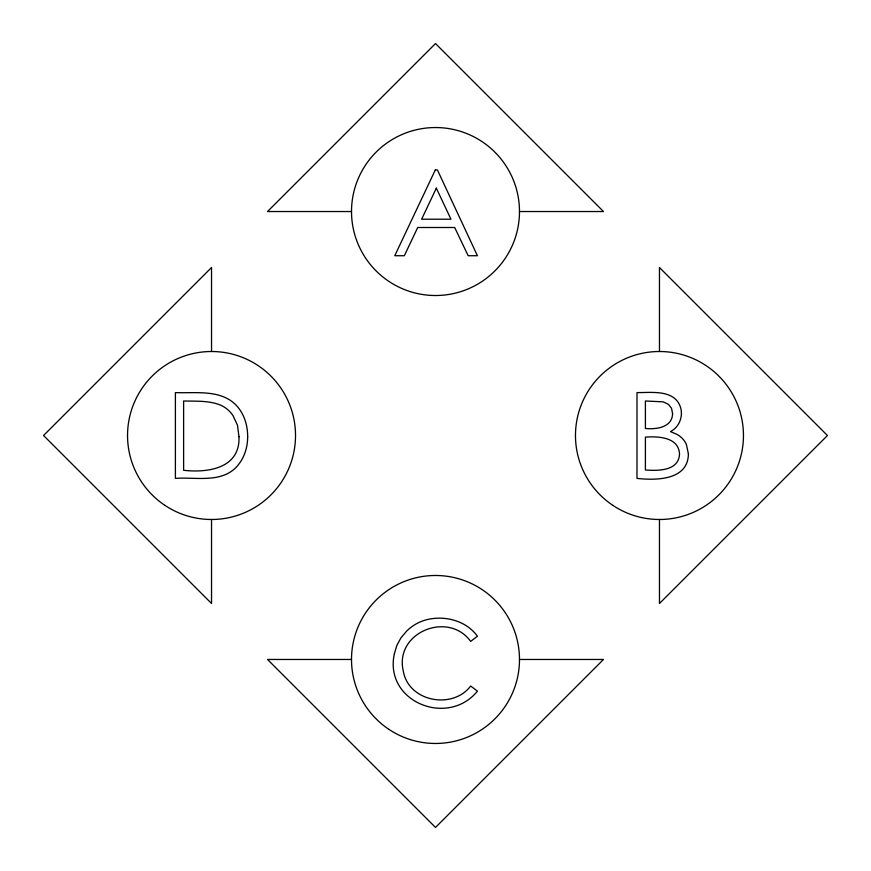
<?xml version="1.0" encoding="UTF-8"?>
<svg xmlns="http://www.w3.org/2000/svg" width="871" height="871" viewBox="0 0 871 871"><rect width="100%" height="100%" fill="white"/><g stroke="black" fill="none" stroke-linecap="round" stroke-linejoin="round"><path stroke-width="1.31" d="M351.514 211.533L267.517 211.533L435.5 43.55L603.483 211.533L519.486 211.533A83.986 83.986 0 0 1 393.507 284.262A83.986 83.986 0 0 1 393.507 138.794A83.986 83.986 0 0 1 519.486 211.533M351.514 659.467L267.517 659.467L435.5 827.45L603.483 659.467L519.486 659.467M659.467 351.514L659.467 267.517L827.45 435.5L659.467 603.483L659.467 519.486M211.533 351.514L211.533 267.517L43.55 435.5L211.533 603.483L211.533 519.486M247.658 436.578C247.745 447.999 243.793 459.572 235.693 467.781C219.851 483.253 195.104 476.873 175.398 478.397L175.398 392.603C195.921 393.409 221.245 389.043 236.781 405.864C244.305 414.204 247.68 425.484 247.658 436.578M238.97 436.719C240.331 468.163 208.343 473.073 183.618 470.296L183.618 400.998C196.215 401.324 209.465 400.366 221.299 405.429A29.625 29.625 0 0 1 232.96 415.511L237.467 425.211L238.97 436.719M394.389 653.631C383.654 701.765 447.879 727.568 477.439 691.139L470.667 686.01C452.506 710.072 408.303 701.645 403.273 670.953C394.236 632.433 448.336 610.484 470.667 641.394L477.439 636.2C466.823 621.622 447.672 615.982 430.35 618.922A44.127 44.127 0 0 0 406.768 630.974L400.998 637.779L396.871 645.335L394.389 653.631M688.384 453.78C688.286 480.422 655.83 480.487 636.995 478.397L636.995 392.603C651.856 392.69 675.047 389.217 680.643 407.748C683.234 416.926 679.042 427.258 670.474 431.624L676.386 434.096A21.318 21.318 0 0 1 686.381 444.362L688.384 453.78M672.575 413.594C672.412 427.509 656.146 429.577 645.4 428.467L645.4 400.998L663.114 401.836L668.46 404.351L671.552 408.347L672.575 413.594M679.522 453.965C678.825 471.124 657.932 470.917 645.4 470.002L645.4 437.1C658.193 436.229 678.672 437.002 679.522 453.965M435.315 169.932L394.77 255.726L404.34 255.726L417.71 227.494L454.673 227.494L468.163 255.726L477.417 255.726L437.405 169.932L435.315 169.932M436.327 188.158L421.629 219.209L450.96 219.209L436.327 188.158M165.055 505.452A83.986 83.986 0 0 0 295.356 440.77A83.986 83.986 0 0 0 174.189 360.267A83.986 83.986 0 0 0 165.055 505.452M612.988 505.452A83.986 83.986 0 0 0 743.29 440.77A83.986 83.986 0 0 0 622.123 360.267A83.986 83.986 0 0 0 612.988 505.452M389.021 729.43A83.986 83.986 0 0 0 519.323 664.747A83.986 83.986 0 0 0 398.156 584.245A83.986 83.986 0 0 0 389.021 729.43"/></g></svg>
